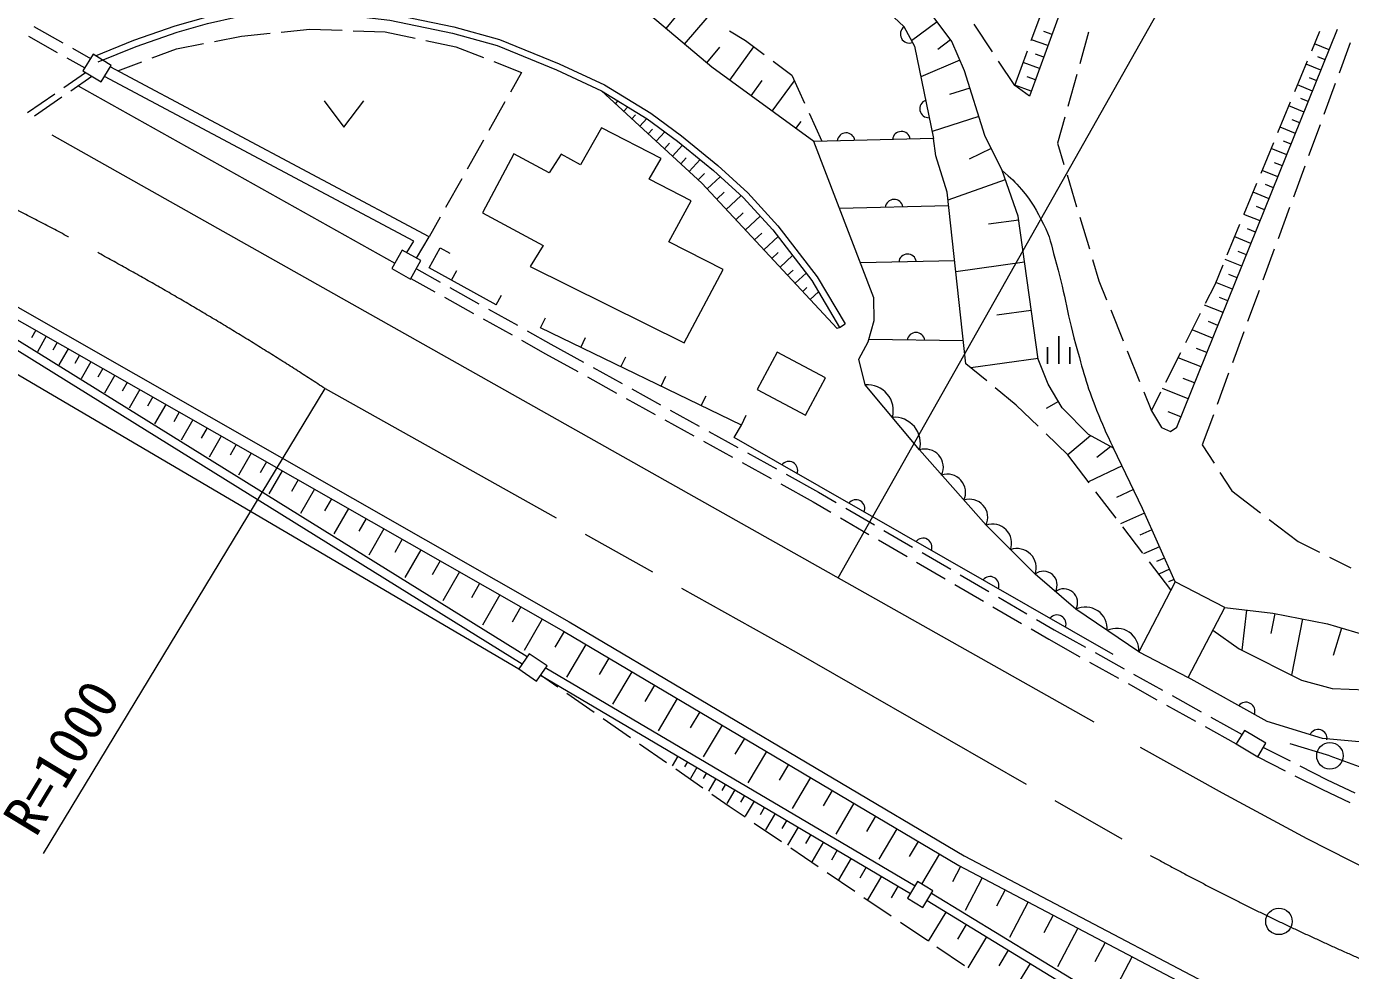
# Model space of a CAD drawing. Units: millimetres at full size, sheet at 1:1000; details may follow other scales. Extents: x 40000 to 680000, y 20000 to 380000.
# Drawn here: x 100618 to 160586, y 264971 to 307759 of the extents above; entities that cross this region are included whole.
import ezdxf
from ezdxf.enums import TextEntityAlignment as Align

# ---------------------------------------------------------------- set-up
doc = ezdxf.new("R2010")
doc.units = ezdxf.units.MM
doc.header["$LTSCALE"] = 1000
doc.linetypes.add('CHAIN', pattern=[18.5, 12, -1.5, 3.5, -1.5])
for name, color, linetype, lineweight in [('M-BGD', 7, 'Continuous', 13), ('M-BMK', 2, 'CHAIN', 13), ('M-BMK-SRVR', 3, 'Continuous', 13), ('M-STR-HTXT', 7, 'Continuous', 13)]:
    doc.layers.add(name, color=color, linetype=linetype, lineweight=lineweight)
doc.styles.add('ＭＳ ゴシック', font='')
doc.styles.get('ＭＳ ゴシック').set_extended_font_data('MS Gothic')

msp = doc.modelspace()

# ---------------------------------------------------------------- linework, layer by layer
at = {"layer": 'M-BGD'}
for p, q in [((150174, 315895), (146043, 304598)), ((129584, 307662), (130092, 308264)), ((146129, 307117), (146649, 308524)), ((100957, 307755), (102263, 307016)), ((130427, 306951), (131443, 308155)), ((141871, 307965), (140707, 307101)), ((144373, 306608), (143546, 307860)), ((100704, 307323), (102009, 306585)), ((109127, 307085), (110354, 307325)), ((110354, 307325), (111656, 307456)), ((112153, 307506), (113454, 307637)), ((113454, 307637), (114910, 307584)), ((115410, 307565), (116866, 307512)), ((116866, 307512), (118218, 307229)), ((118708, 307126), (120060, 306842)), ((132452, 307555), (133180, 307122)), ((133180, 307122), (134031, 306485)), ((142476, 307151), (141894, 306718)), ((146881, 306889), (146144, 307158)), ((147068, 307401), (146702, 307535)), ((148722, 307503), (148319, 306058)), ((158828, 306657), (159194, 307542)), ((102698, 306770), (103514, 306309)), ((106317, 306334), (107410, 306749)), ((107410, 306749), (108637, 306989)), ((120060, 306842), (121315, 306350)), ((131426, 306108), (132028, 306822)), ((132469, 305322), (133567, 306832)), ((145378, 305086), (145956, 306648)), ((146692, 306373), (146324, 306508)), ((159626, 306707), (158960, 306976)), ((160569, 307015), (160067, 305649)), ((102445, 306339), (103254, 305881)), ((104756, 305742), (105849, 306157)), ((121780, 306167), (123035, 305674)), ((134432, 306185), (135283, 305548)), ((142892, 306228), (141122, 305478)), ((145378, 305086), (144648, 306191)), ((146504, 305858), (145764, 306128)), ((158064, 304809), (158637, 306195)), ((159249, 305774), (158575, 306046)), ((159438, 306240), (159105, 306375)), ((102312, 304995), (103298, 305675)), ((102626, 304847), (103579, 305504)), ((123035, 305674), (122534, 304781)), ((133433, 304622), (133933, 305310)), ((134396, 303921), (135397, 305297)), ((135283, 305548), (135858, 304282)), ((146314, 305340), (145944, 305475)), ((148185, 305577), (147782, 304132)), ((159059, 305302), (158722, 305438)), ((100666, 303858), (101901, 304711)), ((102955, 305074), (117300, 297026)), ((143346, 304963), (142430, 304670)), ((146043, 304598), (145378, 305086)), ((146125, 304821), (145381, 305093)), ((158868, 304830), (158186, 305106)), ((159895, 305180), (159377, 303772)), ((100980, 303710), (102215, 304563)), ((114097, 304393), (114997, 303193)), ((114997, 303193), (115897, 304393)), ((122289, 304345), (121555, 303037)), ((127301, 304252), (127393, 304352)), ((127669, 303913), (127853, 304113)), ((157299, 302960), (157872, 304347)), ((158482, 303876), (157793, 304155)), ((158675, 304353), (158334, 304491)), ((128037, 303575), (128196, 303747)), ((128405, 303236), (128722, 303581)), ((135470, 303140), (135700, 303456)), ((136064, 303827), (136639, 302561)), ((143755, 303681), (141634, 303004)), ((147648, 303650), (147319, 302471)), ((158287, 303394), (157943, 303533)), ((101760, 302850), (148955, 276238)), ((128772, 302897), (128968, 303109)), ((129140, 302558), (129531, 302983)), ((158092, 302911), (157396, 303193)), ((159205, 303303), (158688, 301895)), ((121310, 302601), (120576, 301293)), ((129508, 302220), (129735, 302466)), ((129876, 301881), (130331, 302375)), ((141701, 302684), (136279, 302552)), ((147319, 302471), (147608, 301507)), ((156535, 301112), (157108, 302498)), ((157895, 302424), (157547, 302564)), ((130253, 301533), (130501, 301803)), ((130630, 301186), (131127, 301725)), ((144315, 302231), (143314, 301745)), ((157698, 301936), (156994, 302221)), ((131047, 300802), (131321, 301099)), ((157299, 300949), (156587, 301237)), ((157499, 301443), (157146, 301585)), ((158515, 301425), (157998, 300018)), ((120331, 300857), (119597, 299549)), ((131445, 300399), (132037, 300951)), ((144950, 300810), (142353, 299892)), ((147752, 301028), (148183, 299591)), ((155771, 299264), (156344, 300650)), ((157098, 300451), (156742, 300595)), ((131879, 299933), (132212, 300243)), ((132313, 299467), (132979, 300087)), ((156896, 299952), (156176, 300243)), ((132746, 299002), (133078, 299311)), ((142381, 299632), (137445, 299512)), ((156693, 299448), (156332, 299593)), ((157825, 299548), (157308, 298140)), ((119352, 299113), (118851, 298220)), ((133179, 298537), (133844, 299155)), ((145558, 298984), (144194, 298793)), ((148326, 299112), (148757, 297675)), ((155007, 297416), (155580, 298802)), ((156489, 298944), (155760, 299238)), ((133597, 298088), (133917, 298386)), ((134015, 297640), (134656, 298236)), ((156077, 297924), (155340, 298222)), ((156283, 298434), (155919, 298581)), ((119348, 297728), (119787, 297489)), ((134383, 297244), (134665, 297507)), ((155868, 297409), (155500, 297557)), ((157135, 297671), (156618, 296263)), ((134751, 296849), (135316, 297375)), ((142650, 297143), (138393, 297040)), ((145824, 297074), (142705, 296639)), ((148900, 297196), (149190, 296232)), ((154450, 296068), (154816, 296954)), ((155660, 296893), (154915, 297194)), ((118032, 296340), (119118, 295732)), ((118276, 296776), (119361, 296169)), ((119863, 296256), (120104, 296693)), ((135092, 296483), (135339, 296713)), ((135433, 296117), (135927, 296578)), ((155449, 296372), (155077, 296522)), ((119798, 295925), (121107, 295192)), ((135773, 295751), (135960, 295924)), ((136114, 295385), (136486, 295732)), ((149190, 296232), (149536, 295373)), ((154020, 295214), (154450, 296068)), ((155239, 295851), (154486, 296155)), ((156446, 295794), (155928, 294386)), ((119554, 295488), (120863, 294756)), ((121889, 295138), (122131, 295576)), ((154813, 294796), (153979, 295133)), ((155026, 295323), (154649, 295476)), ((98501, 294615), (123296, 279198)), ((121299, 294511), (122608, 293779)), ((121543, 294948), (122852, 294215)), ((123901, 294096), (124119, 294546)), ((146129, 294891), (144569, 294673)), ((149723, 294909), (150284, 293518)), ((153120, 293428), (153795, 294767)), ((98293, 294273), (123068, 278868)), ((101041, 293988), (100849, 293650)), ((123288, 293971), (124374, 293364)), ((132999, 289693), (123901, 294096)), ((137440, 294121), (137698, 294274)), ((154341, 293629), (153411, 294005)), ((154577, 294213), (154160, 294381)), ((155756, 293916), (155238, 292508)), ((101515, 293718), (101111, 293012)), ((102009, 293436), (101807, 293083)), ((123045, 293535), (124131, 292927)), ((124374, 293364), (125842, 292551)), ((125720, 293216), (125938, 293666)), ((143044, 293512), (138763, 293566)), ((102503, 293154), (102082, 292416)), ((103020, 292859), (102809, 292490)), ((124131, 292927), (125596, 292115)), ((127540, 292335), (127758, 292785)), ((146433, 292707), (143384, 292282)), ((150471, 293054), (151032, 291663)), ((152220, 291642), (152895, 292981)), ((153815, 292327), (152777, 292747)), ((154078, 292978), (153613, 293166)), ((103536, 292564), (103096, 291793)), ((104076, 292256), (103856, 291870)), ((126279, 292308), (127591, 291582)), ((144108, 291691), (143157, 292468)), ((104616, 291948), (104156, 291142)), ((105180, 291626), (104950, 291223)), ((126034, 291873), (127346, 291146)), ((129359, 291454), (129577, 291904)), ((153521, 291601), (153002, 291811)), ((155066, 292039), (154549, 290631)), ((105744, 291304), (105264, 290462)), ((106334, 290967), (106093, 290546)), ((127783, 290904), (129095, 290177)), ((128028, 291339), (129341, 290612)), ((131179, 290574), (131397, 291024)), ((145447, 290598), (144495, 291375)), ((151219, 291200), (151565, 290341)), ((151565, 290341), (151996, 291195)), ((153228, 290875), (152070, 291343)), ((106923, 290631), (106421, 289751)), ((107539, 290279), (107288, 289839)), ((129778, 290370), (131090, 289643)), ((146435, 289642), (145447, 290598)), ((147355, 290767), (146799, 290438)), ((152900, 290064), (152321, 290298)), ((108155, 289928), (107630, 289008)), ((129533, 289934), (130845, 289207)), ((132664, 289124), (132999, 289693)), ((132999, 289693), (133216, 290143)), ((154376, 290162), (153874, 288796)), ((108798, 289561), (108536, 289101)), ((109442, 289193), (108894, 288232)), ((131527, 289401), (132840, 288674)), ((149832, 279294), (132664, 289124)), ((147784, 288339), (146795, 289295)), ((148816, 289204), (147784, 288339)), ((110115, 288809), (109840, 288329)), ((131282, 288965), (132594, 288238)), ((149732, 288717), (149096, 288227)), ((153874, 288796), (154404, 287967)), ((110787, 288426), (110214, 287422)), ((111490, 288024), (111203, 287522)), ((133032, 287996), (134344, 287269)), ((133277, 288432), (134589, 287705)), ((148753, 287069), (147784, 288339)), ((112193, 287623), (111594, 286574)), ((135026, 287463), (136494, 286649)), ((150241, 287842), (148717, 287115)), ((154674, 287545), (155204, 286716)), ((112927, 287204), (112627, 286680)), ((113661, 286785), (113036, 285689)), ((134781, 287027), (136247, 286215)), ((149965, 285478), (149056, 286671)), ((150750, 286775), (149988, 286412)), ((155204, 286716), (156511, 285715)), ((114429, 286347), (114116, 285799)), ((136247, 286215), (137048, 285747)), ((136494, 286649), (137296, 286181)), ((115196, 285909), (114542, 284764)), ((137480, 285495), (138776, 284738)), ((137728, 285929), (139023, 285173)), ((151254, 285707), (150162, 285220)), ((115998, 285451), (115671, 284879)), ((116800, 284994), (116116, 283797)), ((139455, 284920), (140750, 284164)), ((151178, 283888), (150269, 285081)), ((151594, 284942), (151048, 284699)), ((156908, 285411), (158215, 284411)), ((117637, 284516), (117296, 283917)), ((139207, 284486), (140503, 283730)), ((158215, 284411), (159186, 283930)), ((118475, 284037), (117761, 282787)), ((141182, 283912), (142477, 283156)), ((151934, 284178), (151204, 283853)), ((152161, 283668), (151797, 283505)), ((159634, 283708), (160604, 283227)), ((119351, 283538), (118994, 282912)), ((140934, 283477), (142230, 282721)), ((152450, 282220), (151481, 283490)), ((152389, 283157), (151901, 282940)), ((120226, 283038), (119480, 281731)), ((121141, 282516), (120768, 281862)), ((142662, 282469), (143957, 281713)), ((142909, 282903), (144205, 282147)), ((152592, 282700), (152348, 282592)), ((122056, 281994), (121277, 280628)), ((144636, 281895), (145932, 281138)), ((123012, 281448), (122622, 280765)), ((144389, 281460), (145684, 280704)), ((155880, 281310), (155667, 279486)), ((123968, 280902), (123154, 279475)), ((146363, 280886), (147165, 280418)), ((157156, 281154), (156980, 280253)), ((158417, 280908), (157920, 278360)), ((124967, 280332), (124548, 279625)), ((146116, 280452), (146917, 279984)), ((147165, 280418), (148581, 279627)), ((160185, 280494), (159808, 279251)), ((125956, 279745), (125076, 278261)), ((146917, 279984), (148328, 279196)), ((126996, 279129), (126556, 278387)), ((148765, 278952), (150074, 278221)), ((149018, 279383), (150327, 278652)), ((123903, 278354), (140659, 268470)), ((124688, 277808), (123903, 278354)), ((124107, 278698), (140862, 268815)), ((128035, 278513), (127164, 277045)), ((150764, 278408), (152074, 277677)), ((129063, 277904), (128628, 277170)), ((150511, 277977), (151820, 277246)), ((126329, 276665), (125098, 277522)), ((130091, 277295), (129230, 275842)), ((152510, 277433), (153820, 276702)), ((131108, 276692), (130677, 275966)), ((152257, 277002), (153566, 276270)), ((154256, 276458), (155672, 275667)), ((127970, 275522), (126739, 276379)), ((132125, 276089), (131273, 274652)), ((154003, 276026), (155414, 275239)), ((133131, 275493), (132705, 274774)), ((129612, 274379), (128381, 275236)), ((130122, 274686), (129860, 274242)), ((134137, 274897), (133294, 273475)), ((156610, 275100), (157847, 274472)), ((159655, 274703), (157848, 275250)), ((159655, 274703), (161470, 274039)), ((131253, 273237), (130022, 274094)), ((130552, 274432), (130421, 274210)), ((130983, 274178), (130686, 273675)), ((135132, 274307), (134711, 273596)), ((156384, 274654), (157624, 274025)), ((158293, 274246), (159530, 273618)), ((131414, 273924), (131265, 273672)), ((131844, 273670), (131513, 273108)), ((136127, 273717), (135293, 272311)), ((158070, 273798), (159310, 273169)), ((159530, 273618), (160778, 273031)), ((132448, 272405), (131663, 272951)), ((132275, 273416), (132109, 273135)), ((132706, 273162), (132339, 272541)), ((133140, 272905), (132957, 272595)), ((137111, 273134), (136695, 272431)), ((159310, 273169), (160561, 272580)), ((133165, 271919), (132448, 272405)), ((133575, 272649), (133174, 271969)), ((134051, 272368), (133851, 272028)), ((138096, 272550), (137271, 271159)), ((134528, 272087), (134088, 271341)), ((135049, 271779), (134830, 271406)), ((139069, 271973), (138657, 271278)), ((134820, 270797), (133579, 271638)), ((135571, 271471), (135089, 270654)), ((136143, 271134), (135902, 270725)), ((140043, 271396), (139228, 270020)), ((136476, 269675), (135234, 270517)), ((136715, 270797), (136187, 269901)), ((141006, 270825), (140599, 270137)), ((137342, 270427), (137078, 269979)), ((137969, 270057), (137390, 269076)), ((141970, 270254), (141161, 268889)), ((138132, 268553), (136890, 269395)), ((138656, 269652), (138366, 269161)), ((142928, 269692), (142558, 268990)), ((139343, 269247), (138708, 268172)), ((140095, 268803), (139778, 268265)), ((143910, 269175), (143129, 267691)), ((139788, 267432), (138546, 268273)), ((141407, 268138), (156139, 259151)), ((141615, 268480), (156348, 259492)), ((144949, 268628), (144558, 267886)), ((145987, 268081), (145138, 266469)), ((142260, 267618), (141457, 266301)), ((147115, 267487), (146691, 266681)), ((141443, 266310), (140202, 267151)), ((143182, 267055), (142781, 266397)), ((148243, 266892), (147321, 265141)), ((144104, 266493), (143247, 265088)), ((143099, 265188), (141857, 266029)), ((145088, 265893), (144659, 265190)), ((149469, 266247), (149008, 265371)), ((146071, 265293), (145157, 263794)), ((150695, 265601), (149693, 263699))]:
    msp.add_line(p, q, dxfattribs=at)
at = {"layer": 'M-BGD', "lineweight": 25}
for p, q in [((147369, 292475), (147369, 293725)), ((146869, 293225), (146869, 292475)), ((147869, 293225), (147869, 292475))]:
    msp.add_line(p, q, dxfattribs=at)
at = {"layer": 'M-BGD'}
for points in [[(152642, 282589), (151163, 285910), (149854, 288652), (148712, 289260), (147528, 290475), (146894, 291544), (146437, 292677), (145534, 299157), (144802, 301229), (144030, 302818), (143096, 305747), (142535, 307071), (140961, 309190), (140478, 310530), (142831, 321847)], [(121706, 315794), (129838, 313605), (133405, 311486), (136630, 310395), (138795, 309227), (140353, 307763), (140836, 306859), (141701, 302684)], [(103748, 306428), (105475, 307139), (107351, 307782), (108743, 308184), (110107, 308496), (111492, 308669), (112783, 308679), (114746, 308617), (117124, 308336), (119980, 307744), (122037, 307173), (124737, 306072), (126804, 305106), (128891, 303829), (130283, 302801), (131924, 301461), (133284, 300215), (134655, 298730), (136431, 296414), (137698, 294274)], [(103862, 306151), (105581, 306858), (107441, 307496), (108818, 307893), (110159, 308200), (111511, 308369), (112779, 308379), (114723, 308317), (117076, 308040), (119910, 307453), (121939, 306889), (124617, 305797), (126661, 304842), (128723, 303580), (130099, 302564), (131727, 301234), (133072, 300002), (134426, 298536), (136182, 296245), (137440, 294121)], [(138733, 293464), (139010, 294430), (139000, 295459), (136279, 302552), (131662, 305909), (128874, 308262)], [(151565, 290341), (152018, 289584), (152434, 289407), (152714, 289605), (160001, 307634)], [(118279, 297253), (118851, 298220), (104413, 305925)], [(117849, 297508), (118155, 298025), (104152, 305497)], [(137440, 294121), (137339, 294070), (131209, 300652), (126661, 304842)], [(143157, 292468), (142313, 300254), (141805, 301895), (141701, 302684)], [(121889, 295138), (118850, 296814), (119348, 297728)], [(99042, 295705), (125192, 280779), (143085, 270174), (158651, 261976)], [(98794, 295270), (124941, 280347), (142841, 269738), (158418, 261533)], [(150994, 279408), (148143, 281344), (146297, 282933), (144077, 285153), (141062, 288565), (138609, 291517), (138313, 292685), (138733, 293464)], [(100108, 268694), (94850, 281278), (98075, 292190), (99103, 292634), (122915, 278647)], [(154887, 281426), (157062, 281172), (159539, 280689), (161985, 279957), (163450, 279505), (166635, 279662)], [(154355, 280400), (155536, 279552), (158371, 278134), (159757, 277760), (161300, 277698), (163122, 277979), (164774, 278477), (166635, 279662)], [(195496, 270377), (194102, 271214), (191022, 273769), (187798, 275825), (184651, 276993), (182641, 277227), (179728, 277180), (175226, 276682), (170108, 275747), (166813, 275327), (162303, 275210), (159320, 275488), (156806, 276256), (153239, 278245)], [(151055, 275088), (154771, 273032), (158603, 270952), (161548, 269457), (165240, 267868), (170287, 265951), (174213, 264573), (177181, 263638), (180546, 262703)]]:
    msp.add_lwpolyline(points, dxfattribs=at)
for points in [[(103174, 305751), (104001, 305248), (104457, 305997), (103631, 306500)], [(123437, 296876), (130404, 293417), (132177, 296741), (129705, 298001), (130723, 299857), (128826, 300833), (129359, 301774), (126665, 303166), (125717, 301484), (124831, 301975), (124291, 301131), (122691, 301982), (121272, 299313), (124022, 297830)], [(117167, 296788), (118016, 296313), (118486, 297151), (117636, 297627)], [(133714, 291303), (135906, 290140), (136809, 291841), (134617, 293004)], [(153239, 278245), (154887, 281426), (152642, 282589), (150994, 279408)], [(122915, 278647), (123721, 278090), (124194, 278775), (123388, 279331)], [(155414, 275239), (156384, 274654), (156754, 275269), (155784, 275853)], [(140526, 268252), (141218, 267830), (141674, 268576), (140981, 268999)]]:
    msp.add_lwpolyline(points, close=True, dxfattribs=at)
msp.add_circle((159655, 274703), 600, dxfattribs=at)
for centre, radius, start, end in [((140602, 307412), 404, 125.75189, 290.49559), ((141477, 304028), 404, 109.32813, 274.07183), ((137741, 302534), 404, 9.0272, 173.7709), ((140241, 302595), 404, 9.0272, 173.7709), ((139914, 299518), 404, 9.0272, 173.7709), ((140523, 297038), 404, 9.0272, 173.7709), ((140902, 293486), 404, 6.90873, 171.65243), ((138706, 290350), 1171, 344.69103, 94.77125), ((139933, 288874), 1171, 344.69103, 94.77125), ((141321, 287780), 826, 334.69648, 108.22868), ((135147, 287641), 404, 337.8329, 142.5766), ((142325, 286643), 826, 334.69648, 108.22868), ((138184, 285902), 404, 337.8329, 142.5766), ((143330, 285506), 826, 334.69648, 108.22868), ((144373, 284339), 866, 340.00192, 109.99808), ((141222, 284163), 404, 337.8329, 142.5766), ((145483, 283229), 866, 340.00192, 109.99808), ((146679, 282444), 621, 330.50077, 128.05816), ((144259, 282424), 404, 337.8329, 142.5766), ((147603, 281650), 621, 330.50077, 128.05816), ((148579, 280453), 992, 355.56372, 116.07417), ((147296, 280684), 404, 337.8329, 142.5766), ((150005, 279485), 992, 355.56372, 116.07417), ((155850, 276728), 404, 338.48864, 143.23234), ((159120, 275493), 404, 350.6253, 155.369)]:
    msp.add_arc(centre, radius, start, end, dxfattribs=at)
msp.add_open_spline([(144802, 301229), (145232, 300870), (145371, 300732), (145688, 300369), (146167, 299821), (146348, 299440), (146685, 298795), (146980, 298233), (147021, 297863), (147199, 297253), (147636, 295757), (147713, 294874), (148134, 293374), (148467, 292188), (148622, 291509), (149084, 290367), (149360, 289687), (149463, 289445), (149854, 288652)], degree=3, knots=[0, 0, 0, 0, 1, 1, 1, 2, 2, 2, 3, 3, 3, 4, 4, 4, 5, 5, 5, 6, 6, 6, 6], dxfattribs=at)
at = {"layer": 'M-BMK'}
for p, q in [((114140, 291347), (135485, 279393)), ((135485, 279393), (151549, 270176))]:
    msp.add_line(p, q, dxfattribs=at)
for centre, radius, start, end in [((32029, 165817), 150000, 56.81072, 76.1002), ((209265, 375385), 120000, 241.25113, 273.92708)]:
    msp.add_arc(centre, radius, start, end, dxfattribs=at)
at = {"layer": 'M-BMK-SRVR'}
msp.add_circle((157346, 267198), 600, dxfattribs=at)
at = {"layer": 'M-STR-HTXT'}
for p, q in [((137378, 282766), (156999, 317525)), ((114134, 291350), (101366, 270270))]:
    msp.add_line(p, q, dxfattribs=at)

# ---------------------------------------------------------------- texts
at = {"layer": 'M-STR-HTXT', "style": 'ＭＳ ゴシック'}
msp.add_text('R=1000', height=1833, rotation=58.798, dxfattribs=at).set_placement((102193, 274637), align=Align.MIDDLE_CENTER)

doc.saveas('drawing.dxf')
